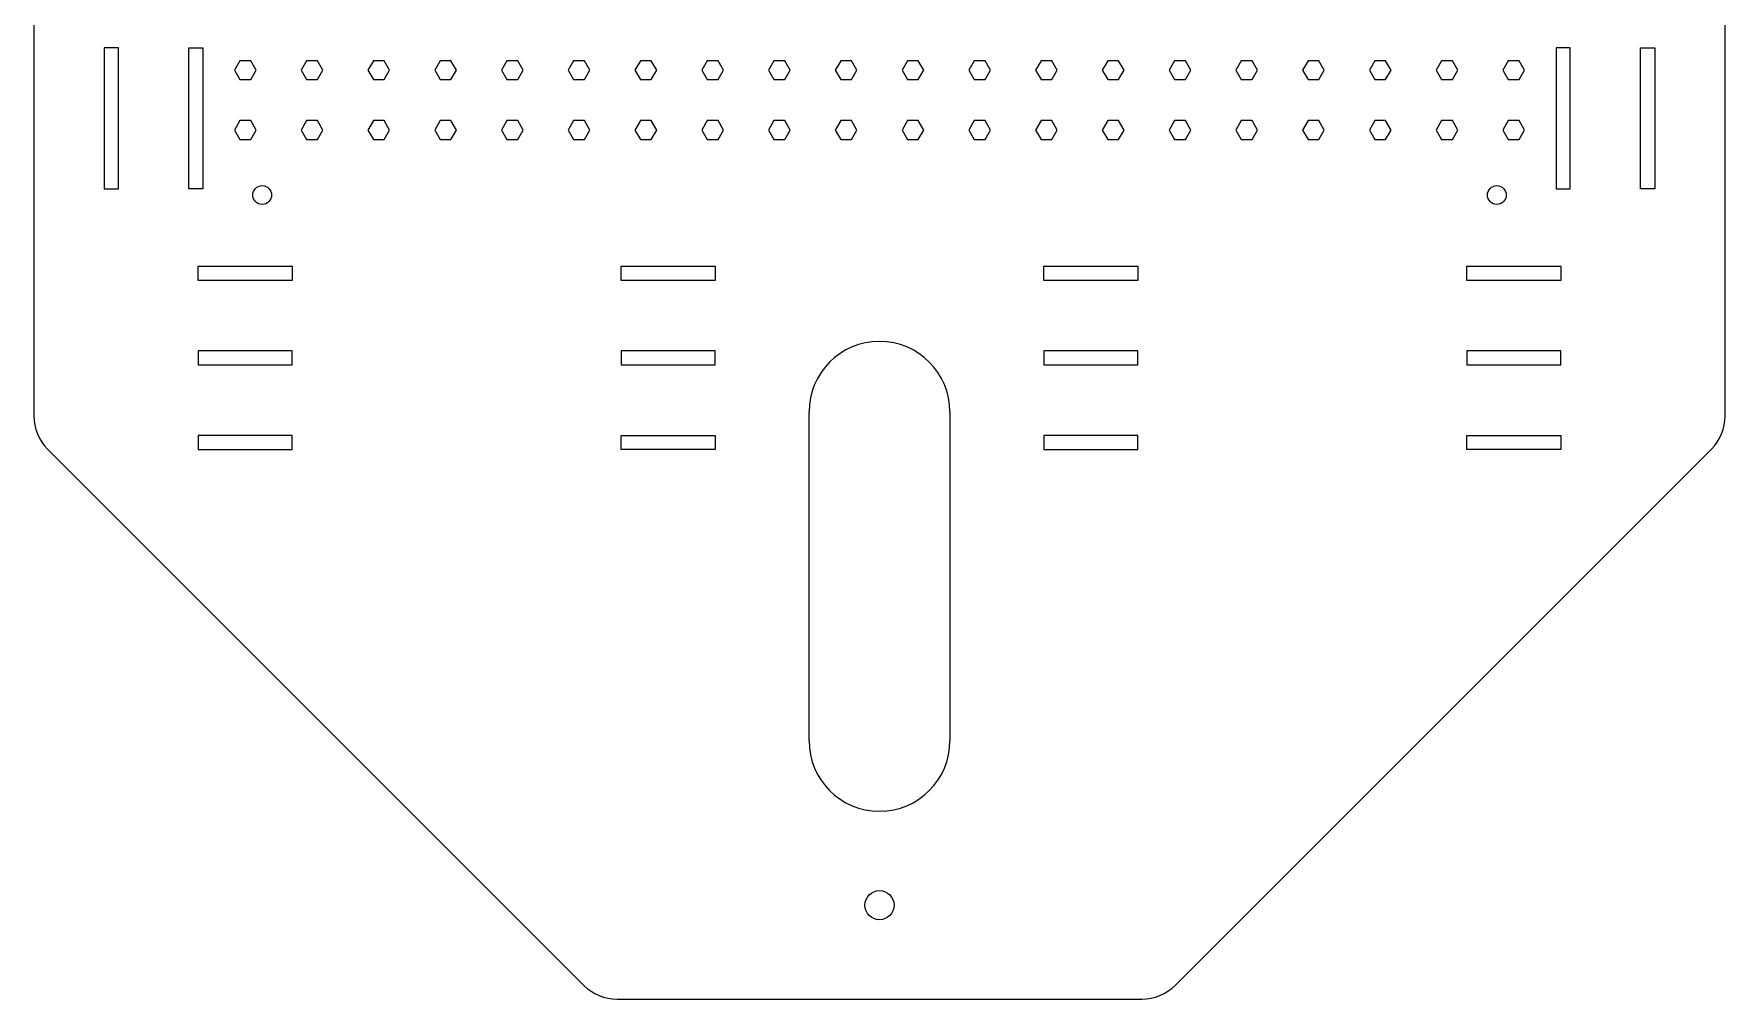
# Model space of a CAD drawing. Header units: millimetres. Extents: x 119 to 479, y 17 to 407.
# Drawn here: x 119.4 to 479.4, y 17 to 222.4 of the extents above; entities that cross this region are included whole.
import ezdxf

# ---------------------------------------------------------------- set-up
doc = ezdxf.new("R2010")
doc.units = ezdxf.units.MM
doc.layers.add('BOT', color=7, linetype='Continuous')
doc.layers.add('Predeterminado', color=7, linetype='Continuous')

# ---------------------------------------------------------------- blocks, each defined once
blk = doc.blocks.new('SE')
at = {"layer": 'BOT', "color": 7, "linetype": 'Continuous'}
for p, q in [((119.42, 396.96), (119.42, 141.1)), ((479.42, 141.1), (479.42, 396.96)), ((137.42, 219.46), (134.42, 219.46)), ((134.42, 219.46), (134.42, 189.46)), ((137.42, 189.46), (137.42, 219.46)), ((152.42, 219.46), (155.42, 219.46)), ((152.42, 189.46), (152.42, 219.46)), ((155.42, 219.46), (155.42, 189.46)), ((163.27, 216.69), (162.12, 214.69)), ((165.58, 216.69), (163.27, 216.69)), ((166.73, 214.69), (165.58, 216.69)), ((177.48, 216.69), (176.33, 214.69)), ((179.79, 216.69), (177.48, 216.69)), ((180.94, 214.69), (179.79, 216.69)), ((191.69, 216.69), (190.54, 214.69)), ((194, 216.69), (191.69, 216.69)), ((195.15, 214.69), (194, 216.69)), ((205.9, 216.69), (204.75, 214.69)), ((208.21, 216.69), (205.9, 216.69)), ((209.37, 214.69), (208.21, 216.69)), ((220.11, 216.69), (218.96, 214.69)), ((222.42, 216.69), (220.11, 216.69)), ((223.58, 214.69), (222.42, 216.69)), ((234.32, 216.69), (233.17, 214.69)), ((236.63, 216.69), (234.32, 216.69)), ((237.79, 214.69), (236.63, 216.69)), ((248.53, 216.69), (247.38, 214.69)), ((250.84, 216.69), (248.53, 216.69)), ((252, 214.69), (250.84, 216.69)), ((262.74, 216.69), (261.59, 214.69)), ((265.05, 216.69), (262.74, 216.69)), ((266.21, 214.69), (265.05, 216.69)), ((276.95, 216.69), (275.8, 214.69)), ((279.26, 216.69), (276.95, 216.69)), ((280.42, 214.69), (279.26, 216.69)), ((291.16, 216.69), (290.01, 214.69)), ((293.47, 216.69), (291.16, 216.69)), ((294.63, 214.69), (293.47, 216.69)), ((305.38, 216.69), (304.22, 214.69)), ((307.68, 216.69), (305.38, 216.69)), ((308.84, 214.69), (307.68, 216.69)), ((319.59, 216.69), (318.43, 214.69)), ((321.89, 216.69), (319.59, 216.69)), ((323.05, 214.69), (321.89, 216.69)), ((333.8, 216.69), (332.64, 214.69)), ((336.11, 216.69), (333.8, 216.69)), ((337.26, 214.69), (336.11, 216.69)), ((348.01, 216.69), (346.85, 214.69)), ((350.32, 216.69), (348.01, 216.69)), ((351.47, 214.69), (350.32, 216.69)), ((362.22, 216.69), (361.06, 214.69)), ((364.53, 216.69), (362.22, 216.69)), ((365.68, 214.69), (364.53, 216.69)), ((376.43, 216.69), (375.27, 214.69)), ((378.74, 216.69), (376.43, 216.69)), ((379.89, 214.69), (378.74, 216.69)), ((390.64, 216.69), (389.48, 214.69)), ((392.95, 216.69), (390.64, 216.69)), ((394.1, 214.69), (392.95, 216.69)), ((404.85, 216.69), (403.69, 214.69)), ((407.16, 216.69), (404.85, 216.69)), ((408.31, 214.69), (407.16, 216.69)), ((419.06, 216.69), (417.9, 214.69)), ((421.37, 216.69), (419.06, 216.69)), ((422.52, 214.69), (421.37, 216.69)), ((433.27, 216.69), (432.12, 214.69)), ((435.58, 216.69), (433.27, 216.69)), ((436.73, 214.69), (435.58, 216.69)), ((446.42, 219.46), (443.42, 219.46)), ((443.42, 219.46), (443.42, 189.46)), ((446.42, 189.46), (446.42, 219.46)), ((461.42, 189.46), (461.42, 219.46)), ((461.42, 219.46), (464.42, 219.46)), ((464.42, 219.46), (464.42, 189.46)), ((162.12, 214.69), (163.27, 212.69)), ((163.27, 212.69), (165.58, 212.69)), ((165.58, 212.69), (166.73, 214.69)), ((176.33, 214.69), (177.48, 212.69)), ((177.48, 212.69), (179.79, 212.69)), ((179.79, 212.69), (180.94, 214.69)), ((190.54, 214.69), (191.69, 212.69)), ((191.69, 212.69), (194, 212.69)), ((194, 212.69), (195.15, 214.69)), ((204.75, 214.69), (205.9, 212.69)), ((205.9, 212.69), (208.21, 212.69)), ((208.21, 212.69), (209.37, 214.69)), ((218.96, 214.69), (220.11, 212.69)), ((220.11, 212.69), (222.42, 212.69)), ((222.42, 212.69), (223.58, 214.69)), ((233.17, 214.69), (234.32, 212.69)), ((234.32, 212.69), (236.63, 212.69)), ((236.63, 212.69), (237.79, 214.69)), ((247.38, 214.69), (248.53, 212.69)), ((248.53, 212.69), (250.84, 212.69)), ((250.84, 212.69), (252, 214.69)), ((261.59, 214.69), (262.74, 212.69)), ((262.74, 212.69), (265.05, 212.69)), ((265.05, 212.69), (266.21, 214.69)), ((275.8, 214.69), (276.95, 212.69)), ((276.95, 212.69), (279.26, 212.69)), ((279.26, 212.69), (280.42, 214.69)), ((290.01, 214.69), (291.16, 212.69)), ((291.16, 212.69), (293.47, 212.69)), ((293.47, 212.69), (294.63, 214.69)), ((304.22, 214.69), (305.38, 212.69)), ((305.38, 212.69), (307.68, 212.69)), ((307.68, 212.69), (308.84, 214.69)), ((318.43, 214.69), (319.59, 212.69)), ((319.59, 212.69), (321.89, 212.69)), ((321.89, 212.69), (323.05, 214.69)), ((332.64, 214.69), (333.8, 212.69)), ((333.8, 212.69), (336.11, 212.69)), ((336.11, 212.69), (337.26, 214.69)), ((346.85, 214.69), (348.01, 212.69)), ((348.01, 212.69), (350.32, 212.69)), ((350.32, 212.69), (351.47, 214.69)), ((361.06, 214.69), (362.22, 212.69)), ((362.22, 212.69), (364.53, 212.69)), ((364.53, 212.69), (365.68, 214.69)), ((375.27, 214.69), (376.43, 212.69)), ((376.43, 212.69), (378.74, 212.69)), ((378.74, 212.69), (379.89, 214.69)), ((389.48, 214.69), (390.64, 212.69)), ((390.64, 212.69), (392.95, 212.69)), ((392.95, 212.69), (394.1, 214.69)), ((403.69, 214.69), (404.85, 212.69)), ((404.85, 212.69), (407.16, 212.69)), ((407.16, 212.69), (408.31, 214.69)), ((417.9, 214.69), (419.06, 212.69)), ((419.06, 212.69), (421.37, 212.69)), ((421.37, 212.69), (422.52, 214.69)), ((432.12, 214.69), (433.27, 212.69)), ((433.27, 212.69), (435.58, 212.69)), ((435.58, 212.69), (436.73, 214.69)), ((163.27, 203.96), (162.12, 201.96)), ((162.12, 201.96), (163.27, 199.96)), ((165.58, 203.96), (163.27, 203.96)), ((166.73, 201.96), (165.58, 203.96)), ((165.58, 199.96), (166.73, 201.96)), ((177.48, 203.96), (176.33, 201.96)), ((176.33, 201.96), (177.48, 199.96)), ((179.79, 203.96), (177.48, 203.96)), ((180.94, 201.96), (179.79, 203.96)), ((179.79, 199.96), (180.94, 201.96)), ((191.69, 203.96), (190.54, 201.96)), ((190.54, 201.96), (191.69, 199.96)), ((194, 203.96), (191.69, 203.96)), ((195.15, 201.96), (194, 203.96)), ((194, 199.96), (195.15, 201.96)), ((205.9, 203.96), (204.75, 201.96)), ((204.75, 201.96), (205.9, 199.96)), ((208.21, 203.96), (205.9, 203.96)), ((209.37, 201.96), (208.21, 203.96)), ((208.21, 199.96), (209.37, 201.96)), ((220.11, 203.96), (218.96, 201.96)), ((218.96, 201.96), (220.11, 199.96)), ((222.42, 203.96), (220.11, 203.96)), ((223.58, 201.96), (222.42, 203.96)), ((222.42, 199.96), (223.58, 201.96)), ((234.32, 203.96), (233.17, 201.96)), ((233.17, 201.96), (234.32, 199.96)), ((236.63, 203.96), (234.32, 203.96)), ((237.79, 201.96), (236.63, 203.96)), ((236.63, 199.96), (237.79, 201.96)), ((248.53, 203.96), (247.38, 201.96)), ((247.38, 201.96), (248.53, 199.96)), ((250.84, 203.96), (248.53, 203.96)), ((252, 201.96), (250.84, 203.96)), ((250.84, 199.96), (252, 201.96)), ((262.74, 203.96), (261.59, 201.96)), ((261.59, 201.96), (262.74, 199.96)), ((265.05, 203.96), (262.74, 203.96)), ((266.21, 201.96), (265.05, 203.96)), ((265.05, 199.96), (266.21, 201.96)), ((276.95, 203.96), (275.8, 201.96)), ((275.8, 201.96), (276.95, 199.96)), ((279.26, 203.96), (276.95, 203.96)), ((280.42, 201.96), (279.26, 203.96)), ((279.26, 199.96), (280.42, 201.96)), ((291.16, 203.96), (290.01, 201.96)), ((290.01, 201.96), (291.16, 199.96)), ((293.47, 203.96), (291.16, 203.96)), ((294.63, 201.96), (293.47, 203.96)), ((293.47, 199.96), (294.63, 201.96)), ((305.38, 203.96), (304.22, 201.96)), ((304.22, 201.96), (305.38, 199.96)), ((307.68, 203.96), (305.38, 203.96)), ((308.84, 201.96), (307.68, 203.96)), ((307.68, 199.96), (308.84, 201.96)), ((319.59, 203.96), (318.43, 201.96)), ((318.43, 201.96), (319.59, 199.96)), ((321.89, 203.96), (319.59, 203.96)), ((323.05, 201.96), (321.89, 203.96)), ((321.89, 199.96), (323.05, 201.96)), ((333.8, 203.96), (332.64, 201.96)), ((332.64, 201.96), (333.8, 199.96)), ((336.11, 203.96), (333.8, 203.96)), ((337.26, 201.96), (336.11, 203.96)), ((336.11, 199.96), (337.26, 201.96)), ((348.01, 203.96), (346.85, 201.96)), ((346.85, 201.96), (348.01, 199.96)), ((350.32, 203.96), (348.01, 203.96)), ((351.47, 201.96), (350.32, 203.96)), ((350.32, 199.96), (351.47, 201.96)), ((362.22, 203.96), (361.06, 201.96)), ((361.06, 201.96), (362.22, 199.96)), ((364.53, 203.96), (362.22, 203.96)), ((365.68, 201.96), (364.53, 203.96)), ((364.53, 199.96), (365.68, 201.96)), ((376.43, 203.96), (375.27, 201.96)), ((375.27, 201.96), (376.43, 199.96)), ((378.74, 203.96), (376.43, 203.96)), ((379.89, 201.96), (378.74, 203.96)), ((378.74, 199.96), (379.89, 201.96)), ((390.64, 203.96), (389.48, 201.96)), ((389.48, 201.96), (390.64, 199.96)), ((392.95, 203.96), (390.64, 203.96)), ((394.1, 201.96), (392.95, 203.96)), ((392.95, 199.96), (394.1, 201.96)), ((404.85, 203.96), (403.69, 201.96)), ((403.69, 201.96), (404.85, 199.96)), ((407.16, 203.96), (404.85, 203.96)), ((408.31, 201.96), (407.16, 203.96)), ((407.16, 199.96), (408.31, 201.96)), ((419.06, 203.96), (417.9, 201.96)), ((417.9, 201.96), (419.06, 199.96)), ((421.37, 203.96), (419.06, 203.96)), ((422.52, 201.96), (421.37, 203.96)), ((421.37, 199.96), (422.52, 201.96)), ((433.27, 203.96), (432.12, 201.96)), ((432.12, 201.96), (433.27, 199.96)), ((435.58, 203.96), (433.27, 203.96)), ((436.73, 201.96), (435.58, 203.96)), ((435.58, 199.96), (436.73, 201.96)), ((163.27, 199.96), (165.58, 199.96)), ((177.48, 199.96), (179.79, 199.96)), ((191.69, 199.96), (194, 199.96)), ((205.9, 199.96), (208.21, 199.96)), ((220.11, 199.96), (222.42, 199.96)), ((234.32, 199.96), (236.63, 199.96)), ((248.53, 199.96), (250.84, 199.96)), ((262.74, 199.96), (265.05, 199.96)), ((276.95, 199.96), (279.26, 199.96)), ((291.16, 199.96), (293.47, 199.96)), ((305.38, 199.96), (307.68, 199.96)), ((319.59, 199.96), (321.89, 199.96)), ((333.8, 199.96), (336.11, 199.96)), ((348.01, 199.96), (350.32, 199.96)), ((362.22, 199.96), (364.53, 199.96)), ((376.43, 199.96), (378.74, 199.96)), ((390.64, 199.96), (392.95, 199.96)), ((404.85, 199.96), (407.16, 199.96)), ((419.06, 199.96), (421.37, 199.96)), ((433.27, 199.96), (435.58, 199.96)), ((134.42, 189.46), (137.42, 189.46)), ((155.42, 189.46), (152.42, 189.46)), ((443.42, 189.46), (446.42, 189.46)), ((464.42, 189.46), (461.42, 189.46)), ((154.42, 169.96), (154.42, 172.96)), ((154.42, 172.96), (174.42, 172.96)), ((174.42, 172.96), (174.42, 169.96)), ((244.42, 169.96), (244.42, 172.96)), ((244.42, 172.96), (264.42, 172.96)), ((264.42, 172.96), (264.42, 169.96)), ((334.42, 169.96), (334.42, 172.96)), ((334.42, 172.96), (354.42, 172.96)), ((354.42, 172.96), (354.42, 169.96)), ((424.42, 169.96), (424.42, 172.96)), ((424.42, 172.96), (444.42, 172.96)), ((444.42, 172.96), (444.42, 169.96)), ((174.42, 169.96), (154.42, 169.96)), ((264.42, 169.96), (244.42, 169.96)), ((354.42, 169.96), (334.42, 169.96)), ((444.42, 169.96), (424.42, 169.96)), ((174.42, 154.96), (154.42, 154.96)), ((154.42, 154.96), (154.42, 151.96)), ((174.42, 151.96), (174.42, 154.96)), ((244.42, 154.96), (244.42, 151.96)), ((264.42, 154.96), (244.42, 154.96)), ((264.42, 151.96), (264.42, 154.96)), ((354.42, 154.96), (334.42, 154.96)), ((334.42, 154.96), (334.42, 151.96)), ((354.42, 151.96), (354.42, 154.96)), ((444.42, 154.96), (424.42, 154.96)), ((424.42, 154.96), (424.42, 151.96)), ((444.42, 151.96), (444.42, 154.96)), ((154.42, 151.96), (174.42, 151.96)), ((244.42, 151.96), (264.42, 151.96)), ((334.42, 151.96), (354.42, 151.96)), ((424.42, 151.96), (444.42, 151.96)), ((284.42, 71.96), (284.42, 141.96)), ((314.42, 141.96), (314.42, 71.96)), ((174.42, 136.96), (154.42, 136.96)), ((154.42, 136.96), (154.42, 133.96)), ((174.42, 133.96), (174.42, 136.96)), ((244.42, 133.96), (244.42, 136.96)), ((244.42, 136.96), (264.42, 136.96)), ((264.42, 136.96), (264.42, 133.96)), ((354.42, 136.96), (334.42, 136.96)), ((334.42, 136.96), (334.42, 133.96)), ((354.42, 133.96), (354.42, 136.96)), ((424.42, 133.96), (424.42, 136.96)), ((424.42, 136.96), (444.42, 136.96)), ((444.42, 136.96), (444.42, 133.96)), ((122.35, 134.03), (236.5, 19.89)), ((154.42, 133.96), (174.42, 133.96)), ((264.42, 133.96), (244.42, 133.96)), ((334.42, 133.96), (354.42, 133.96)), ((362.35, 19.89), (476.5, 134.03)), ((444.42, 133.96), (424.42, 133.96)), ((243.57, 16.96), (355.28, 16.96))]:
    blk.add_line(p, q, dxfattribs=at)
for centre, radius in [((168.02, 188.13), 2), ((430.82, 188.13), 2), ((299.42, 36.96), 3.1)]:
    blk.add_circle(centre, radius, dxfattribs=at)
for centre, radius, start, end in [((299.42, 141.96), 15, 0, 180), ((129.42, 141.1), 10, 180, 225), ((469.42, 141.1), 10, 315, 0), ((299.42, 71.96), 15, 180, 0), ((243.57, 26.96), 10, 225, 270), ((355.28, 26.96), 10, 270, 315)]:
    blk.add_arc(centre, radius, start, end, dxfattribs=at)

msp = doc.modelspace()

# ---------------------------------------------------------------- block references
at = {"layer": 'Predeterminado'}
msp.add_blockref('SE', (0, 0), dxfattribs=at)

doc.saveas('drawing.dxf')
